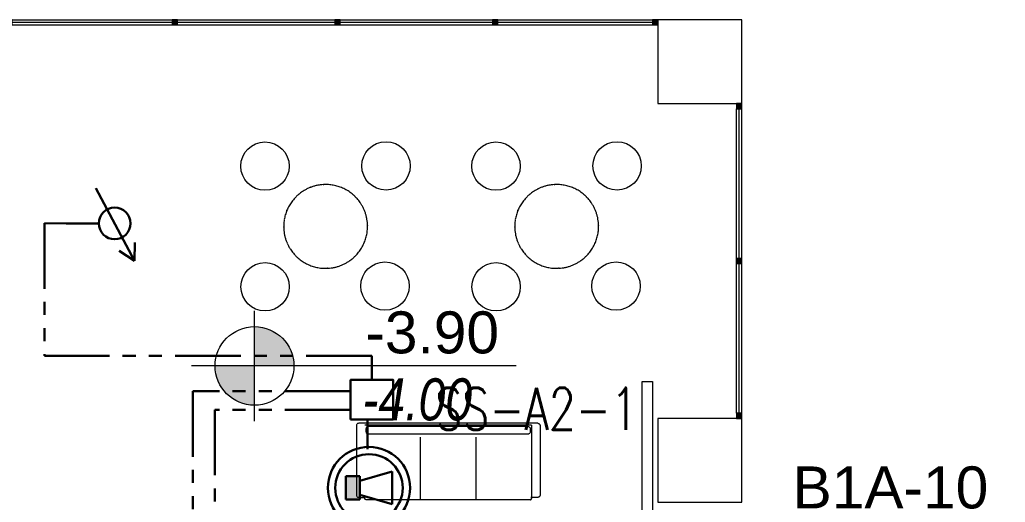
# Model space of a CAD drawing. Header units: metres. Extents: x -13545 to 152404, y -11890 to 28436.
# Drawn here: x 93374 to 94313, y 2020 to 2480 of the extents above; entities that cross this region are included whole.
import ezdxf
from ezdxf.enums import TextEntityAlignment as Align

# ---------------------------------------------------------------- set-up
doc = ezdxf.new("R2010")
doc.units = ezdxf.units.M
doc.header["$LTSCALE"] = 100
doc.header["$MEASUREMENT"] = 0
doc.linetypes.add('PHANTOM2', pattern=[1.25, 0.625, -0.125, 0.125, -0.125, 0.125, -0.125])
doc.layers.get('0').update_dxf_attribs({"color": 9, "lineweight": 9})
for name, color, linetype, lineweight in [('01', 9, 'Continuous', 9), ('05', 9, 'Continuous', 9), ('06D', 9, 'Continuous', 9), ('10', 9, 'Continuous', 9), ('15', 9, 'Continuous', 9), ('21', 9, 'Continuous', 9), ('21_mahal200', 9, 'Continuous', 9), ('E-3W ACİL ANONS İÇİN HOPARLÖR (GÖMME) (YANGINA DAYANIKLI)', 7, 'Continuous', 30), ('E-KABLO', 7, 'Continuous', 30), ('E-SES AYAR ANAHTARI', 7, 'Continuous', 30), ('E-YAZI', 7, 'Continuous', 30)]:
    doc.layers.add(name, color=color, linetype=linetype, lineweight=lineweight)
doc.styles.add('Arial', font='arial.ttf', dxfattribs={"height": 2.5})
doc.styles.add('ILGAZ', font='txttw.shx')
doc.styles.add('MuuM_TEXT-ITALIC', font='ARIALNI.TTF')
doc.styles.add('MuuM_TEXT-STANDART', font='ARIALN.TTF')

# ---------------------------------------------------------------- blocks, each defined once
blk = doc.blocks.new('100_SES AYAR ANAHTARI')
at = {"layer": 'E-SES AYAR ANAHTARI', "color": 4}
for p, q in [((1.776, 3.255), (-1.686, 1.426)), ((1.776, 3.255), (0.915, 3.283)), ((1.776, 3.255), (1.312, 2.529)), ((0, 0), (0, 1.561))]:
    blk.add_line(p, q, dxfattribs=at)
blk.add_circle((0, 2.317), 0.756, dxfattribs=at)
blk = doc.blocks.new('100_3W ACİL ANONS İÇİN HOPARLÖR (GÖMME) (YANGINA DAYANIKLI)')
at = {"layer": 'E-3W ACİL ANONS İÇİN HOPARLÖR (GÖMME) (YANGINA DAYANIKLI)', "color": 4}
for p, q in [((-1.58, -0.79), (-1.58, 0.79)), ((-1.58, 0.79), (-0.632, 0.79)), ((-0.632, 0.474), (1.58, 1.106)), ((-0.632, 0.79), (-0.632, -0.79)), ((1.58, -1.106), (1.58, 1.106)), ((-0.632, -0.474), (1.58, -1.106)), ((-0.632, -0.79), (-1.58, -0.79))]:
    blk.add_line(p, q, dxfattribs=at)
at = {"layer": 'E-3W ACİL ANONS İÇİN HOPARLÖR (GÖMME) (YANGINA DAYANIKLI)', "color": 3}
for radius in [2.796, 2.296]:
    blk.add_circle((0, 0), radius, dxfattribs=at)
at = {"layer": 'E-3W ACİL ANONS İÇİN HOPARLÖR (GÖMME) (YANGINA DAYANIKLI)', "color": 4}
blk.add_solid([(-1.58, 0.79), (-0.632, 0.79), (-1.58, -0.79), (-0.632, -0.79)], dxfattribs=at)
blk = doc.blocks.new('p-kolon_80x80')
blk.add_lwpolyline([(-40, -40), (40, -40), (40, 40), (-40, 40)], close=True)
blk = doc.blocks.new('1.Bod.Ara.Sitatik Elk')
at = {"layer": '01'}
for p in [(9880, -6190), (9880, -6570)]:
    blk.add_blockref('p-kolon_80x80', p, dxfattribs=at)
blk = doc.blocks.new('0_roomno2')
blk.add_lwpolyline([(19.375, -10.5), (0, -10.5), (0, 0), (19.375, 0)], close=True)
for points in [[(0, -3), (19.375, -3)], [(8.125, -3), (8.125, -10.5)], [(11.875, -3), (11.875, -10.5)], [(15.625, -3), (15.625, -10.5)], [(0, -6.75), (8.125, -6.75)]]:
    blk.add_lwpolyline(points)
at = {"style": 'MuuM_TEXT-STANDART', "width": 0.6}
blk.add_text('H:', height=1.5, dxfattribs=at).set_placement((0.35, -8.608), align=Align.MIDDLE_LEFT)
at = {"style": 'Arial'}
blk.add_attdef('ODANO', (0, 1.17), '', height=2, dxfattribs=at)
blk.add_attdef('MEKANADI', text='', height=2, dxfattribs=at).set_placement((0.35, -3), align=Align.BOTTOM_LEFT)
at = {"style": 'MuuM_TEXT-STANDART', "width": 0.6}
for tag, p in [('YER01', (10, -4.5)), ('TAVAN01', (13.75, -4.5)), ('DUVAR01', (17.5, -4.5)), ('YER02', (10, -6.75)), ('TAVAN02', (13.75, -6.75)), ('DUVAR02', (17.5, -6.75)), ('YER03', (10, -9)), ('TAVAN03', (13.75, -9)), ('DUVAR03', (17.5, -9))]:
    blk.add_attdef(tag, text='', height=1.5, dxfattribs=at).set_placement(p, align=Align.MIDDLE_CENTER)
for tag, p in [('M2', (0.35, -4.875)), ('TEMIZTAVANYUKSEKLIGI', (1.8, -8.608))]:
    blk.add_attdef(tag, text='', height=1.5, dxfattribs=at).set_placement(p, align=Align.MIDDLE_LEFT)
blk = doc.blocks.new('p-audi_tefriş')
at = {"lineweight": 15}
for p, q in [((79.51, 449.51), (-79.3, 449.51)), ((-26.36, 378.53), (-26.36, 438.29)), ((26.57, 378.53), (26.57, 438.29)), ((-79.3, 379.63), (-79.3, 381.29))]:
    blk.add_line(p, q, dxfattribs=at)
at = {"lineweight": 15, "flags": 128}
for points in [[(85.32, 451.53), (-84.9, 451.53), (-85.53, 451.35), (-86.15, 451.16), (-86.57, 450.8), (-86.98, 450.43), (-87.19, 449.88), (-87.4, 449.51), (-87.4, 382.76), (-87.19, 382.39), (-86.98, 381.84), (-86.57, 381.47), (-86.15, 381.1), (-85.53, 380.92), (-84.9, 380.74), (-79.3, 380.74)], [(85.32, 451.53), (85.74, 451.35), (86.36, 451.16), (86.77, 450.8), (87.19, 450.43), (87.4, 449.88), (87.6, 449.51), (87.6, 382.76), (87.4, 382.39), (87.19, 381.84), (86.77, 381.47), (86.36, 381.1), (85.74, 380.92), (85.32, 380.74), (79.51, 380.74)], [(75.77, 441.05), (-75.77, 441.05), (-76.19, 441.23), (-76.81, 441.42), (-77.22, 441.78), (-77.64, 442.15), (-77.85, 442.7), (-78.05, 443.26), (-78.05, 446.57), (-77.85, 447.12), (-77.64, 447.49), (-77.22, 447.85), (-76.81, 448.22), (-76.19, 448.4), (-75.77, 448.59), (75.77, 448.59)], [(-22.63, 449.51), (-22.63, 449.51)], [(75.77, 448.59), (76.39, 448.4), (77.02, 448.22), (77.43, 447.85), (77.85, 447.49), (78.05, 447.12), (78.26, 446.57), (78.26, 443.26), (78.05, 442.7), (77.85, 442.15), (77.43, 441.78), (77.02, 441.42), (76.39, 441.23), (75.77, 441.05)], [(79.51, 449.51), (79.51, 379.63)], [(-17.44, 378.53), (-17.44, 378.53)]]:
    blk.add_lwpolyline(points, dxfattribs=at)
for points in [[(78.05, 378.53), (-77.85, 378.53, -0.004338), (-77.88, 378.53), (-77.91, 378.53, -0.026263), (-78.01, 378.54), (-78.06, 378.54, -0.035008), (-78.26, 378.58), (-78.27, 378.59, -0.035049), (-78.47, 378.66), (-78.48, 378.66, -0.035394), (-78.66, 378.75), (-78.67, 378.75, -0.036116), (-78.84, 378.87), (-78.84, 378.88, -0.037328), (-78.98, 379.02), (-78.98, 379.02, -0.038963), (-79.11, 379.18), (-79.11, 379.18, -0.040882), (-79.2, 379.35, -0.042833), (-79.27, 379.54), (-79.28, 379.6, -0.055211), (-79.3, 379.74), (-79.3, 379.79, -0.005522), (-79.3, 379.82)], [(78.05, 378.53, 0.004338), (78.08, 378.53), (78.12, 378.53, 0.026263), (78.22, 378.54), (78.27, 378.54, 0.035008), (78.47, 378.58), (78.48, 378.59, 0.035049), (78.68, 378.66), (78.69, 378.66, 0.035394), (78.87, 378.75), (78.87, 378.75, 0.036116), (79.04, 378.87), (79.04, 378.88, 0.037328), (79.19, 379.02), (79.19, 379.02, 0.038963), (79.31, 379.18), (79.31, 379.18, 0.040882), (79.41, 379.35, 0.042833), (79.47, 379.54), (79.49, 379.6, 0.055211), (79.51, 379.74), (79.51, 379.79, 0.005522), (79.51, 379.82), (79.51, 381.29)]]:
    blk.add_lwpolyline(points, format="xyb", dxfattribs=at)
blk = doc.blocks.new('p-audi_tef-2')
at = {"lineweight": 15}
for p, q in [((-11.22, 38.05), (-11.22, 38.06)), ((-8.23, 38.82), (-8.23, 38.82)), ((-5.2, 39.35), (-5.2, 39.35)), ((-2.15, 39.65), (-1.76, 39.67)), ((7.4, 39.07), (7.4, 39.07)), ((9.66, 38.59), (9.66, 38.59)), ((11.89, 37.98), (11.89, 37.98)), ((-27.51, 28.56), (-27.51, 28.56)), ((-25.06, 30.73), (-24.75, 30.98)), ((-22.82, 32.43), (-22.48, 32.67)), ((-19.81, 34.36), (-19.8, 34.36)), ((-17.03, 35.82), (-17.02, 35.83)), ((-14.16, 37.06), (-14.15, 37.06)), ((14.09, 37.23), (14.09, 37.23)), ((16.25, 36.36), (16.26, 36.36)), ((18.37, 35.35), (18.37, 35.35)), ((20.43, 34.22), (20.44, 34.21)), ((22.45, 32.95), (22.45, 32.94)), ((24.39, 31.55), (24.4, 31.54)), ((26.28, 30.01), (26.58, 29.74)), ((-34.67, 19.35), (-34.67, 19.35)), ((-33.44, 21.38), (-33.44, 21.39)), ((-32.08, 23.35), (-32.08, 23.36)), ((-30.59, 25.26), (-30.58, 25.27)), ((-28.96, 27.1), (-28.67, 27.4)), ((28.95, 27.47), (29.37, 27.03)), ((30.72, 25.5), (30.86, 25.33)), ((33.7, 21.47), (33.92, 21.13)), ((-38.28, 10.73), (-38.28, 10.74)), ((-37.58, 12.94), (-37.57, 12.95)), ((-36.74, 15.12), (-36.74, 15.13)), ((-35.77, 17.26), (-35.77, 17.26)), ((35.48, 18.41), (35.49, 18.4)), ((36.83, 15.58), (36.83, 15.57)), ((37.93, 12.68), (37.94, 12.67)), ((38.81, 9.72), (38.81, 9.71)), ((-39.6, 3.94), (-39.6, 3.94)), ((-38.85, 8.49), (-38.85, 8.49)), ((39.45, 6.71), (39.45, 6.71)), ((40.03, 0.6), (40.03, 0.22)), ((-39.82, -1.03), (-39.83, -0.65)), ((-39.25, -7.14), (-39.25, -7.14)), ((39.06, -8.92), (39.06, -8.92)), ((39.81, -4.37), (39.81, -4.37)), ((-38.61, -10.15), (-38.61, -10.14)), ((-37.73, -13.11), (-37.73, -13.11)), ((-36.62, -16.01), (-36.63, -16)), ((35.98, -17.69), (35.97, -17.69)), ((36.94, -15.55), (36.94, -15.56)), ((37.78, -13.37), (37.78, -13.38)), ((38.48, -11.16), (38.48, -11.17)), ((-35.28, -18.84), (-35.29, -18.83)), ((-33.5, -21.9), (-33.71, -21.56)), ((-30.65, -25.78), (-30.66, -25.77)), ((-28.74, -27.9), (-29.03, -27.6)), ((29.16, -27.53), (28.88, -27.83)), ((30.79, -25.69), (30.78, -25.7)), ((32.28, -23.78), (32.28, -23.79)), ((33.65, -21.81), (33.64, -21.82)), ((34.87, -19.78), (34.87, -19.78)), ((-26.07, -30.44), (-26.38, -30.17)), ((-24.19, -31.98), (-24.2, -31.97)), ((-22.25, -33.38), (-22.25, -33.37)), ((-20.23, -34.65), (-20.24, -34.64)), ((-18.17, -35.78), (-18.17, -35.78)), ((-16.05, -36.79), (-16.05, -36.79)), ((14.36, -37.49), (14.35, -37.49)), ((17.23, -36.25), (17.22, -36.26)), ((20.01, -34.79), (20, -34.79)), ((23.02, -32.86), (22.68, -33.1)), ((25.26, -31.16), (24.96, -31.41)), ((27.71, -28.99), (27.71, -28.99)), ((-13.89, -37.66), (-13.89, -37.66)), ((-11.69, -38.41), (-11.69, -38.41)), ((-9.46, -39.02), (-9.46, -39.02)), ((-7.2, -39.5), (-7.2, -39.5)), ((2.35, -40.08), (1.96, -40.1)), ((5.4, -39.78), (5.4, -39.78)), ((8.43, -39.25), (8.43, -39.25)), ((11.42, -38.49), (11.42, -38.49))]:
    blk.add_line(p, q, dxfattribs=at)
for centre in [(-57.67, 57.25), (57.62, 57.46), (-57.58, -57.74), (56.63, -57.05)]:
    blk.add_circle(centre, 23.04, dxfattribs=at)
for centre, radius, start, end in [((0.11, -0.07), 39.77, 106.54977, 111.00671), ((0.15, -0.21), 39.92, 102.12716, 106.54977), ((0.19, -0.34), 40.05, 97.73159, 102.12716), ((0.2, -0.43), 40.14, 93.35297, 97.73159), ((0, 9.58), 30.14, 88.98183, 93.35297), ((-0.54, -20.55), 60.27, 86.79431, 88.98127), ((1.15, 9.59), 30.09, 82.41211, 86.79336), ((-2.8, -20.04), 59.98, 80.21303, 82.41211), ((2.32, 9.58), 29.92, 75.79602, 80.21303), ((-4.96, -19.17), 59.58, 73.57426, 75.79602), ((3.49, 9.46), 29.73, 69.10398, 73.57426), ((0.79, -0.9), 40.85, 133.84584, 136.15278), ((0.52, -0.62), 40.46, 131.53111, 133.84584), ((0.57, -0.68), 40.54, 129.221, 131.53111), ((-5.69, 7.63), 30.14, 124.61499, 129.221), ((0.02, 0.07), 39.61, 120.03971, 124.61499), ((0.01, 0.1), 39.57, 115.50285, 120.03971), ((0.05, 0.05), 39.64, 111.00671, 115.50285), ((-7.01, -18.05), 59.17, 66.85178, 69.10398), ((4.63, 9.16), 29.58, 62.31852, 66.85178), ((-9, -16.83), 58.93, 60.03323, 62.31852), ((5.66, 8.58), 29.59, 55.43916, 60.03323), ((-11.06, -15.71), 59.08, 53.12474, 55.43916), ((6.49, 7.65), 29.86, 48.48591, 53.12474), ((-0.15, -0.46), 40.33, 46.16017, 48.48591), ((-0.34, -0.65), 40.6, 45, 46.16023), ((-8.92, 4.45), 29.75, 149.96083, 154.49567), ((16.69, -10.35), 59.32, 147.67559, 149.96083), ((-8.21, 5.42), 29.86, 143.0865, 147.67559), ((15.65, -12.49), 59.69, 140.77607, 143.0865), ((-7.13, 6.13), 30.26, 136.15278, 140.77607), ((-0.41, -0.73), 40.71, 43.84294, 45), ((11.23, 9.61), 25.15, 39.1918, 43.84294), ((-15.12, -12.15), 59.32, 36.87229, 39.1918), ((8.49, 5.56), 29.81, 32.25846, 36.87229), ((0.67, 0.14), 39.31, 27.68116, 32.25846), ((-9.56, 2.2), 29.97, 163.44968, 167.87154), ((18.94, -6.27), 59.7, 161.22506, 163.44968), ((-9.34, 3.35), 29.82, 156.7501, 161.22506), ((17.84, -8.32), 59.4, 154.49567, 156.7501), ((0.63, 0.11), 39.37, 23.14625, 27.68116), ((0.51, 0.05), 39.5, 18.65447, 23.14625), ((0.34, -0.02), 39.68, 14.20288, 18.65447), ((0.16, -0.07), 39.87, 9.78539, 14.20288), ((-9.69, -0.11), 30.14, 176.64635, 181.01736), ((20.35, -1.87), 60.23, 174.45798, 176.64635), ((-9.63, 1.03), 30.12, 170.07286, 174.45598), ((19.83, -4.12), 60.02, 167.87154, 170.07286), ((0, -0.1), 40.03, 5.39381, 9.78539), ((-0.11, -0.11), 40.15, 1.01736, 5.39509), ((9.89, -0.32), 30.14, 356.64637, 1.01736), ((0.32, -0.32), 40.15, 181.01736, 185.39514), ((0.2, -0.33), 40.03, 185.39385, 189.78546), ((0.04, -0.36), 39.87, 189.78546, 194.20298), ((9.76, -2.63), 29.96, 343.44973, 347.87159), ((-19.62, 3.69), 60.02, 347.87159, 350.0729), ((9.83, -1.46), 30.12, 350.0729, 354.456), ((-20.14, 1.44), 60.23, 354.45801, 356.64637), ((-0.14, -0.41), 39.68, 194.20298, 198.6546), ((-0.3, -0.48), 39.5, 198.6546, 203.14641), ((-0.43, -0.54), 39.37, 203.14641, 207.68132), ((9.12, -4.88), 29.75, 329.96086, 334.49571), ((-17.63, 7.89), 59.4, 334.49571, 336.75014), ((9.54, -3.78), 29.82, 336.75014, 341.22511), ((-18.74, 5.84), 59.69, 341.22511, 343.44973), ((-0.47, -0.57), 39.31, 207.68132, 212.25861), ((-8.29, -5.99), 29.81, 212.25861, 216.8724), ((15.33, 11.73), 59.33, 216.8724, 219.19172), ((-7.39, -6.82), 30, 219.19172, 223.84254), ((0.51, 0.19), 40.56, 223.84254, 226.16022), ((-0.59, 0.47), 40.85, 313.84584, 316.15278), ((7.34, -6.56), 30.26, 316.15278, 320.77608), ((-15.45, 12.06), 59.69, 320.77608, 323.08651), ((8.41, -5.85), 29.86, 323.08651, 327.67561), ((-16.48, 9.91), 59.32, 327.67561, 329.96086), ((0.41, 0.09), 40.42, 226.16022, 228.48621), ((-6.29, -8.09), 29.86, 228.48621, 233.12533), ((11.26, 15.27), 59.07, 233.12533, 235.43989), ((-5.46, -9.01), 29.59, 235.43989, 240.0342), ((9.2, 16.4), 58.93, 240.0342, 242.31958), ((-4.42, -9.59), 29.58, 242.31958, 246.85298), ((7.21, 17.61), 59.17, 246.85298, 249.10522), ((0.09, -0.36), 39.77, 286.55036, 291.00715), ((0.15, -0.48), 39.65, 291.00715, 295.50315), ((0.19, -0.53), 39.58, 295.50315, 300.03989), ((0.19, -0.5), 39.61, 300.03989, 304.61508), ((5.89, -8.06), 30.15, 304.61508, 309.22103), ((-0.37, 0.25), 40.54, 309.22103, 311.53112), ((-0.32, 0.19), 40.46, 311.53112, 313.84584), ((-3.29, -9.89), 29.73, 249.10522, 253.57556), ((5.16, 18.74), 59.58, 253.57556, 255.79733), ((-2.12, -10.01), 29.92, 255.79733, 260.21433), ((3, 19.61), 59.98, 260.21433, 262.41338), ((-0.95, -10.02), 30.09, 262.41338, 266.79456), ((0.74, 20.12), 60.27, 266.79551, 268.98241), ((0.2, -10.01), 30.14, 268.98297, 273.354), ((0, 0), 40.15, 273.354, 277.73248), ((0.01, -0.09), 40.05, 277.73248, 282.1279), ((0.05, -0.22), 39.92, 282.1279, 286.55036)]:
    blk.add_arc(centre, radius, start, end, dxfattribs=at)
blk = doc.blocks.new('prf-10x10')
blk.add_lwpolyline([(-5, -5), (5, -5), (5, 5), (-5, 5)], close=True)
at = {"color": 255}
blk.add_solid([(-5, -5), (5, -5), (-5, 5), (5, 5)], dxfattribs=at)
at = {"layer": '10'}
blk.add_point((0, 0), dxfattribs=at)
blk = doc.blocks.new('p-dog-ser-620')
at = {"layer": '06D'}
for points in [[(-620, 5), (-5, 5)], [(-620, 0), (-5, 0)]]:
    blk.add_lwpolyline(points, dxfattribs=at)
at = {"layer": '15'}
blk.add_lwpolyline([(-620, 2.5), (-5, 2.5)], dxfattribs=at)
at = {"layer": '10', "xscale": 0.5, "yscale": 0.5, "rotation": 90}
for p in [(-617.5, 2.5), (-460, 2.5), (-305, 2.5), (-155, 2.5), (-2.5, 2.5)]:
    blk.add_blockref('prf-10x10', p, dxfattribs=at)
blk = doc.blocks.new('0_elevationtarget-p-bk')
h = blk.add_hatch(color=250)
h.paths.add_polyline_path([(1.875, 0, 0.414214), (0, 1.875), (0, 0)])
h.paths.add_polyline_path([(0, 0), (-1.875, 0, 0.414214), (0, -1.875)])
blk.add_line((0, -2.625), (0, 2.625))
blk.add_lwpolyline([(12.453, 0), (-3, 0)])
blk.add_circle((0, 0), 1.875)
at = {"style": 'Arial'}
blk.add_attdef('BITMISKOT', text='', height=2, dxfattribs=at).set_placement((4.5, 0), align=Align.BOTTOM_LEFT)
at = {"style": 'MuuM_TEXT-ITALIC'}
blk.add_attdef('FINISHINGFLOORLEVEL', text='', height=2, dxfattribs=at).set_placement((4.5, -0.592), align=Align.TOP_LEFT)
blk = doc.blocks.new('1.Bod.Ara.Mimari Elk')
at = {"layer": '05', "lineweight": 15}
blk.add_lwpolyline([(9835, -6495), (9835, -6645), (9825, -6645), (9825, -6495), (9835, -6495)], dxfattribs=at)
at = {"layer": '06D'}
for points in [[(9915, -6525), (9915, -6235)], [(9920, -6525), (9920, -6235)]]:
    blk.add_lwpolyline(points, dxfattribs=at)
at = {"layer": '15'}
blk.add_lwpolyline([(9917.5, -6525), (9917.5, -6235)], dxfattribs=at)
at = {"layer": '01'}
blk.add_blockref('p-kolon_80x80', (9880, -6190), dxfattribs=at)
at = {"layer": '05', "lineweight": 15}
for name, p in [('p-audi_tef-2', (9523.53, -6346.83)), ('p-audi_tef-2', (9743.53, -6346.83)), ('p-audi_tefriş', (9640.27, -6986.13))]:
    blk.add_blockref(name, p, dxfattribs=at)
at = {"layer": '10'}
blk.add_blockref('p-dog-ser-620', (9840, -6155), dxfattribs=at)
at = {"layer": '10', "xscale": 0.5, "yscale": 0.5, "rotation": 180}
for p in [(9917.5, -6232.5), (9917.5, -6380), (9917.5, -6527.5)]:
    blk.add_blockref('prf-10x10', p, dxfattribs=at)
at = {"layer": '21', "xscale": 20, "yscale": 20, "zscale": 20}
blk.add_blockref('0_elevationtarget-p-bk', (9455.89, -6480.04), dxfattribs=at).add_auto_attribs({'BITMISKOT': ' -3.90', 'FINISHINGFLOORLEVEL': ' -4.00'})
at = {"layer": '21_mahal200'}
ref = blk.add_blockref('0_roomno2', (9968.33, -6624.45), dxfattribs=dict(at, xscale=20, yscale=20, zscale=20))
ref.add_attrib('ODANO', 'B1A-10', (9968.33, -6615.8), dxfattribs={"layer": '0', "height": 40, "style": 'Arial'})
ref.add_attrib('MEKANADI', 'AUDI MÜŞ.BEK.', dxfattribs={"layer": '0', "height": 40, "style": 'Arial', "width": 0.8}).set_placement((9975.33, -6684.45), align=Align.BOTTOM_LEFT)
ref.add_attrib('M2', '##### m2', dxfattribs={"layer": '0', "height": 30, "style": 'MuuM_TEXT-STANDART', "width": 0.6}).set_placement((9975.33, -6721.95), align=Align.MIDDLE_LEFT)
ref.add_attrib('TEMIZTAVANYUKSEKLIGI', '2.70 M', dxfattribs={"layer": '0', "height": 30, "style": 'MuuM_TEXT-STANDART', "width": 0.6}).set_placement((10004.33, -6796.61), align=Align.MIDDLE_LEFT)
ref.add_attrib('YER01', 'Y23', dxfattribs={"layer": '0', "height": 30, "style": 'MuuM_TEXT-STANDART', "width": 0.6}).set_placement((10168.33, -6714.45), align=Align.MIDDLE_CENTER)
ref.add_attrib('TAVAN01', 'T05', dxfattribs={"layer": '0', "height": 30, "style": 'MuuM_TEXT-STANDART', "width": 0.6}).set_placement((10243.33, -6714.45), align=Align.MIDDLE_CENTER)
ref.add_attrib('DUVAR01', 'D07', dxfattribs={"layer": '0', "height": 30, "style": 'MuuM_TEXT-STANDART', "width": 0.6}).set_placement((10318.33, -6714.45), align=Align.MIDDLE_CENTER)
ref.add_attrib('TAVAN02', 'T09', dxfattribs={"layer": '0', "height": 30, "style": 'MuuM_TEXT-STANDART', "width": 0.6}).set_placement((10243.33, -6759.45), align=Align.MIDDLE_CENTER)

msp = doc.modelspace()

# ---------------------------------------------------------------- linework, layer by layer
at = {"layer": 'E-KABLO', "color": 3, "linetype": 'PHANTOM2'}
for p, q in [((93418.58, 2285.79), (93397.94, 2286.11)), ((93397.94, 2286.11), (93397.94, 2159.74)), ((93709.9, 2159.74), (93397.94, 2159.74)), ((93709.9, 2136.64), (93709.9, 2159.74))]:
    msp.add_line(p, q, dxfattribs=at)
at = {"layer": 'E-KABLO', "color": 6, "linetype": 'PHANTOM2'}
for p, q in [((93689.57, 2125.99), (93539.38, 2125.99)), ((93539.38, 2125.99), (93539.38, 1821.73)), ((93689.57, 2108.25), (93560.18, 2108.25)), ((93560.18, 2108.25), (93560.18, 1810.19))]:
    msp.add_line(p, q, dxfattribs=at)
at = {"layer": 'E-KABLO', "color": 5, "linetype": 'PHANTOM2'}
msp.add_line((93705.74, 2099.03), (93705.74, 2070.77), dxfattribs=at)
at = {"layer": 'E-YAZI', "color": 3, "linetype": 'Continuous', "ltscale": 100}
msp.add_lwpolyline([(93689.57, 2099.03), (93730.24, 2099.03), (93730.24, 2136.64), (93689.57, 2136.64)], close=True, dxfattribs=at)

# ---------------------------------------------------------------- block references
for name in ['1.Bod.Ara.Mimari Elk', '1.Bod.Ara.Sitatik Elk']:
    msp.add_blockref(name, (84142.16, 8630))
at = {"layer": 'E-3W ACİL ANONS İÇİN HOPARLÖR (GÖMME) (YANGINA DAYANIKLI)', "xscale": 14, "yscale": 14, "zscale": 14}
msp.add_blockref('100_3W ACİL ANONS İÇİN HOPARLÖR (GÖMME) (YANGINA DAYANIKLI)', (93707.06, 2033.73), dxfattribs=at)
at = {"layer": 'E-SES AYAR ANAHTARI', "xscale": 20, "yscale": 20, "zscale": 20, "rotation": 269.9999999999999}
msp.add_blockref('100_SES AYAR ANAHTARI', (93418.58, 2285.79), dxfattribs=at)

# ---------------------------------------------------------------- texts
at = {"layer": 'E-YAZI', "color": 3, "style": 'ILGAZ', "width": 0.75}
msp.add_text('SS-A2-1', height=40, dxfattribs=at).set_placement((93770.25, 2089.23))

doc.saveas('drawing.dxf')
